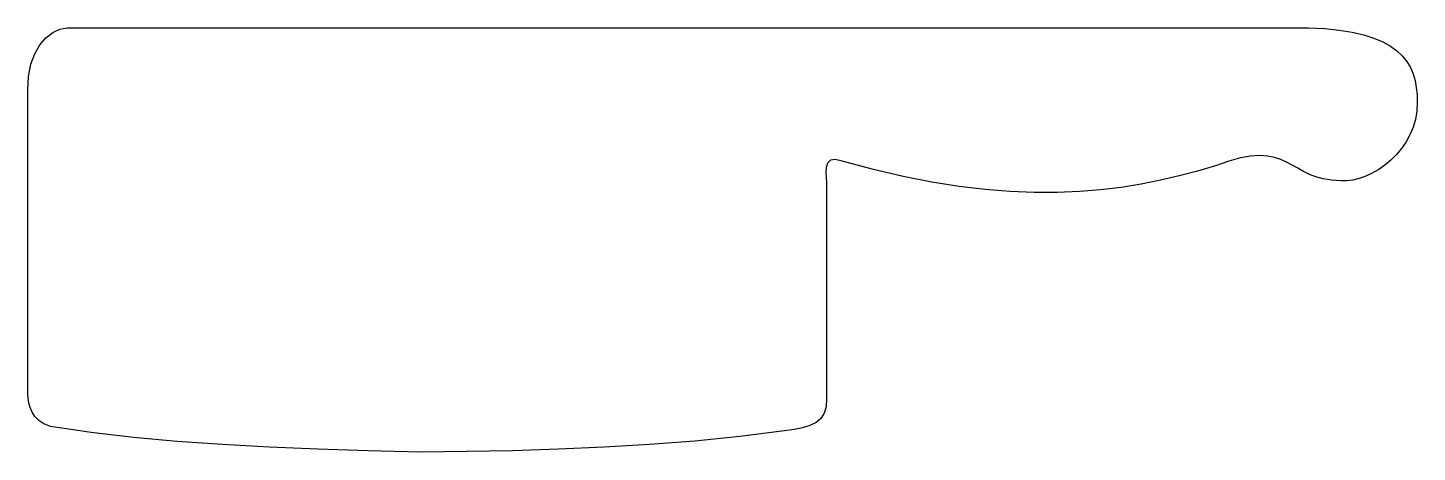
# Model space of a CAD drawing. Extents: x 0 to 170, y 0 to 52.
import ezdxf

# ---------------------------------------------------------------- set-up
doc = ezdxf.new("R2010")
doc.units = 0
doc.layers.add('Outline-lines', color=7, linetype='CONTINUOUS')

msp = doc.modelspace()

# ---------------------------------------------------------------- linework, layer by layer
at = {"layer": 'Outline-lines', "color": 7}
for p, q in [((2.358336, 50.826417), (3.186103, 51.473511)), ((3.186103, 51.473511), (4.064447, 51.886929)), ((4.064447, 51.886929), (4.960031, 52.056474)), ((4.960031, 52.056474), (156.590701, 52.056474)), ((156.590701, 52.056474), (158.563335, 51.949605)), ((158.563335, 51.949605), (160.338417, 51.765738)), ((160.338417, 51.765738), (161.925607, 51.508134)), ((161.925607, 51.508134), (163.334567, 51.180067)), ((163.334567, 51.180067), (164.574962, 50.784806)), ((0.987879, 48.872012), (1.614482, 49.955852)), ((1.614482, 49.955852), (2.358336, 50.826417)), ((164.574962, 50.784806), (165.656452, 50.325614)), ((165.656452, 50.325614), (166.588697, 49.805763)), ((166.588697, 49.805763), (167.381363, 49.228517)), ((167.381363, 49.228517), (168.044111, 48.59715)), ((0.219769, 46.105311), (0.511862, 47.585098)), ((0.511862, 47.585098), (0.987879, 48.872012)), ((168.044111, 48.59715), (168.586604, 47.914925)), ((168.586604, 47.914925), (169.018506, 47.18511)), ((0.144937, 44.442855), (0.219769, 46.105311)), ((169.018506, 47.18511), (169.349474, 46.410977)), ((169.349474, 46.410977), (169.589173, 45.59579)), ((0.144937, 7.259519), (0.144937, 44.442855)), ((169.589173, 45.59579), (169.747266, 44.742818)), ((169.747266, 44.742818), (169.833414, 43.855331)), ((169.85729, 42.936593), (169.813182, 41.873914)), ((169.833414, 43.855331), (169.85729, 42.936593)), ((169.643769, 40.854499), (169.360489, 39.8823)), ((169.813182, 41.873914), (169.643769, 40.854499)), ((169.360489, 39.8823), (168.974764, 38.961273)), ((168.498035, 38.095381), (167.941727, 37.288576)), ((168.974764, 38.961273), (168.498035, 38.095381)), ((98.181566, 35.846194), (97.835418, 35.493702)), ((98.759543, 35.954291), (98.181566, 35.846194)), ((99.622528, 35.741987), (98.759543, 35.954291)), ((103.440425, 34.721635), (99.622528, 35.741987)), ((146.828823, 35.756115), (145.200167, 35.178691)), ((148.253772, 36.141156), (146.828823, 35.756115)), ((149.499484, 36.355256), (148.253772, 36.141156)), ((150.590425, 36.419862), (149.499484, 36.355256)), ((151.55107, 36.356418), (150.590425, 36.419862)), ((152.405882, 36.186374), (151.55107, 36.356418)), ((153.179334, 35.931174), (152.405882, 36.186374)), ((153.895896, 35.61226), (153.179334, 35.931174)), ((166.636096, 35.868055), (165.909636, 35.262254)), ((167.317268, 36.544816), (166.636096, 35.868055)), ((167.941727, 37.288576), (167.317268, 36.544816)), ((97.667922, 34.972815), (97.625899, 34.359535)), ((97.625899, 34.359535), (97.656176, 33.729866)), ((97.835418, 35.493702), (97.667922, 34.972815)), ((107.087749, 33.873168), (103.440425, 34.721635)), ((143.010865, 34.532758), (140.774987, 33.937113)), ((145.200167, 35.178691), (143.010865, 34.532758)), ((154.580034, 35.251084), (153.895896, 35.61226)), ((155.256219, 34.869085), (154.580034, 35.251084)), ((155.948922, 34.487712), (155.256219, 34.869085)), ((156.682607, 34.128412), (155.948922, 34.487712)), ((157.48175, 33.812631), (156.682607, 34.128412)), ((164.366581, 34.279356), (163.572848, 33.91017)), ((165.149321, 34.731369), (164.366581, 34.279356)), ((165.909636, 35.262254), (165.149321, 34.731369)), ((97.656176, 33.729866), (97.705573, 33.159809)), ((97.705573, 33.159809), (97.720926, 32.725364)), ((97.720926, 32.725364), (97.720926, 6.723678)), ((110.57336, 33.187901), (107.087749, 33.873168)), ((113.906111, 32.657145), (110.57336, 33.187901)), ((117.094861, 32.272214), (113.906111, 32.657145)), ((120.148469, 32.024429), (117.094861, 32.272214)), ((133.699343, 32.538756), (131.188601, 32.231117)), ((136.128085, 32.931429), (133.699343, 32.538756)), ((138.483681, 33.400443), (136.128085, 32.931429)), ((140.774987, 33.937113), (138.483681, 33.400443)), ((158.370818, 33.561812), (157.48175, 33.812631)), ((159.374276, 33.3974), (158.370818, 33.561812)), ((160.516598, 33.340843), (159.374276, 33.3974)), ((161.239996, 33.33915), (160.516598, 33.340843)), ((161.998127, 33.43611), (161.239996, 33.33915)), ((162.779552, 33.62777), (161.998127, 33.43611)), ((163.572848, 33.91017), (162.779552, 33.62777)), ((123.07579, 31.905099), (120.148469, 32.024429)), ((125.885682, 31.905664), (123.07579, 31.905099)), ((128.587, 32.01719), (125.885682, 31.905664)), ((131.188601, 32.231117), (128.587, 32.01719)), ((0.192944, 6.744294), (0.144937, 7.259519)), ((0.283019, 6.191788), (0.192944, 6.744294)), ((0.436452, 5.623674), (0.283019, 6.191788)), ((0.674539, 5.0616), (0.436452, 5.623674)), ((97.656486, 5.7105), (97.414865, 4.902131)), ((97.720926, 6.723678), (97.656486, 5.7105)), ((1.018571, 4.527213), (0.674539, 5.0616)), ((1.489842, 4.042157), (1.018571, 4.527213)), ((2.109643, 3.628109), (1.489842, 4.042157)), ((2.89927, 3.306743), (2.109643, 3.628109)), ((95.682858, 3.418658), (94.788471, 3.142278)), ((96.42245, 3.784926), (95.682858, 3.418658)), ((97.001652, 4.26984), (96.42245, 3.784926)), ((97.414865, 4.902131), (97.001652, 4.26984)), ((7.902437, 2.554141), (2.89927, 3.306743)), ((13.062976, 1.944484), (7.902437, 2.554141)), ((18.394889, 1.457312), (13.062976, 1.944484)), ((87.110784, 2.059871), (81.623498, 1.509086)), ((92.557707, 2.744316), (87.110784, 2.059871)), ((93.744889, 2.927083), (92.557707, 2.744316)), ((94.788471, 3.142278), (93.744889, 2.927083)), ((23.912179, 1.072079), (18.394889, 1.457312)), ((29.628849, 0.768351), (23.912179, 1.072079)), ((35.558899, 0.525556), (29.628849, 0.768351)), ((41.716333, 0.323259), (35.558899, 0.525556)), ((48.115152, 0.140915), (41.716333, 0.323259)), ((53.745999, 0.216141), (48.115152, 0.140915)), ((59.364646, 0.331824), (53.745999, 0.216141)), ((64.966418, 0.503415), (59.364646, 0.331824)), ((70.546618, 0.746437), (64.966418, 0.503415)), ((76.100542, 1.076467), (70.546618, 0.746437)), ((81.623498, 1.509086), (76.100542, 1.076467))]:
    msp.add_line(p, q, dxfattribs=at)

doc.saveas('drawing.dxf')
